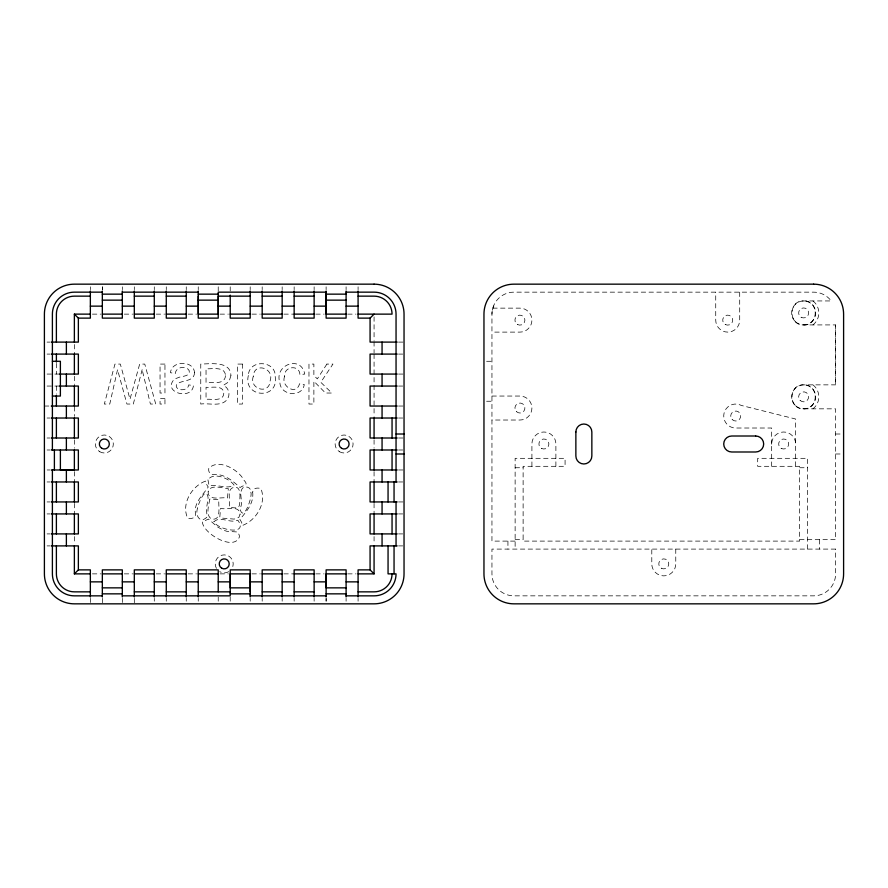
<?xml version="1.0" encoding="UTF-8"?>
<svg xmlns="http://www.w3.org/2000/svg" width="888" height="888" viewBox="0 0 888 888"><rect width="100%" height="100%" fill="white"/><g stroke="black" fill="none" stroke-linecap="round" stroke-linejoin="round"><path stroke-width="0.67" stroke-dasharray="4.44 3.33" d="M102.342 289.488L102.342 286.824M531.912 466.311L531.912 444.033A11.988 11.988 0 0 1 543.878 432.012A11.988 11.988 0 0 1 555.888 444L555.888 466.311M675.768 549.095L675.768 563.88A11.988 11.988 0 0 1 663.78 575.868A11.988 11.988 0 0 1 651.792 563.88L651.792 549.095M739.704 292.152L739.704 320.124A11.988 11.988 0 0 1 727.716 332.112A11.988 11.988 0 0 1 715.728 320.124L715.728 292.152M799.644 539.671L835.608 539.671L835.608 408.835L803.684 408.835C788.244 409.568 788.156 384.226 803.596 384.859L835.608 384.859L835.608 324.919L803.74 324.919C788.311 325.741 788.089 300.399 803.54 300.943L831.212 300.943A21.978 21.978 0 0 0 813.63 292.152L513.93 292.152A21.978 21.978 0 0 0 491.952 314.13L491.952 541.103L515.129 541.103M491.952 314.13L492.041 312.11M492.318 310.101L494.894 303.141M213.919 521.811C220.291 515.44 229.87 523.831 237.84 520.202C249.095 536.141 217.349 529.936 213.886 521.589M209.734 499.2C208.958 504.85 205.272 515.262 211.466 518.925C222.178 521.389 217.982 505.205 218.925 499.567L209.879 499.045M205.361 481.141C191.586 486.369 181.241 503.862 187.523 517.871C190.554 519.746 196.548 517.737 195.46 513.542C193.662 502.575 203.23 494.76 208.28 486.935C206.971 486.08 205.428 481.13 205.716 481.185M803.74 324.919C819.191 325.474 818.969 300.122 803.54 300.943M803.684 408.835C819.125 409.468 819.036 384.127 803.596 384.859M492.785 308.136L519.924 308.136A11.988 11.988 0 0 1 531.912 320.124A11.988 11.988 0 0 1 519.924 332.112L491.952 332.112M92.408 314.13L100.733 314.13M124.32 314.13L132.645 314.13M156.233 314.13L164.558 314.13M188.145 314.13L196.47 314.13M220.058 314.13L228.383 314.13M251.97 314.13L260.295 314.13M283.883 314.13L293.595 314.13M315.795 314.13L324.12 314.13M347.708 314.13L356.033 314.13M47.064 342.102L49.895 342.102M398.546 342.102L404.04 342.102M47.064 354.09L49.895 354.09M398.546 354.09L402.708 354.09M486.624 361.283L491.952 361.283M47.064 374.07L59.507 374.07M398.546 374.07L404.04 374.07M47.064 386.058L59.507 386.058M398.546 386.058L402.708 386.058M491.952 396.048L519.924 396.048A11.988 11.988 0 0 1 531.912 408.036A11.988 11.988 0 0 1 519.924 420.024L491.952 420.024M486.624 401.243L491.952 401.243M44.4 406.038L49.895 406.038M398.546 406.038L404.04 406.038M47.064 418.026L49.895 418.026M398.546 418.026L402.708 418.026M835.608 434.01L842.268 434.01M47.064 438.006L49.895 438.006M398.546 438.006L404.04 438.006M47.064 449.994L49.895 449.994M398.546 449.994L402.708 449.994M835.608 453.99L843.6 453.99M515.129 467.743L523.121 467.743M799.644 467.743L807.636 467.743M47.153 469.974L49.895 469.974M398.546 469.974L404.04 469.974M47.064 481.962L49.895 481.962M398.546 481.962L402.708 481.962M47.064 501.942L49.895 501.942M398.546 501.942L404.04 501.942M47.064 513.93L49.895 513.93M398.546 513.93L402.708 513.93M47.064 533.91L49.895 533.91M398.546 533.91L402.708 533.91M515.129 539.671L523.121 539.671M47.064 545.898L49.895 545.898M398.546 545.898L402.708 545.898M92.408 573.87L100.733 573.87M124.32 573.87L132.645 573.87M156.233 573.87L164.558 573.87M188.145 573.87L196.47 573.87M220.058 573.87L228.383 573.87M251.97 573.87L260.295 573.87M283.883 573.87L293.595 573.87M315.795 573.87L324.12 573.87M347.708 573.87L356.033 573.87M771.672 444.189L771.672 428.016L735.708 428.016A11.988 11.988 0 0 1 724.075 413.12A11.988 11.988 0 0 1 741.347 405.45L795.648 419.025L795.648 466.311M326.118 598.512L326.118 601.176M835.608 324.919L835.608 384.859M819.624 539.671L819.624 549.095M807.636 549.095L807.636 458.319L757.686 458.319L757.686 466.311L799.644 466.311L799.644 541.103L523.121 541.103L523.121 466.311L565.079 466.311L565.079 458.319L515.129 458.319L515.129 549.095M771.672 466.311L771.672 444.278A11.988 11.988 0 0 1 783.527 432.012A11.988 11.988 0 0 1 795.648 444M507.936 541.103L507.936 549.095M374.07 316.894L374.07 340.382M374.07 341.758L374.07 352.814M374.07 354.201L374.07 416.372M374.07 439.86L374.07 448.14M374.07 471.628L374.07 481.307M374.07 503.407L374.07 513.075M374.07 536.563L374.07 543.478M358.086 286.824L358.086 289.654M358.086 598.346L358.086 601.176M346.098 286.824L346.098 289.654M346.098 598.346L346.098 601.176M326.118 286.824L326.118 289.654M326.118 598.346L326.118 601.087M314.13 286.824L314.13 289.654M314.13 598.346L314.13 601.176M294.15 286.824L294.15 289.654M294.15 598.346L294.15 601.176M282.162 286.824L282.162 289.654M282.162 598.346L282.162 601.176M262.182 286.824L262.182 289.654M262.182 598.346L262.182 601.176M250.194 286.824L250.194 289.654M250.194 598.346L250.194 601.176M230.214 286.824L230.214 291.031M230.214 596.969L230.214 601.176M218.226 286.824L218.226 291.031M218.226 596.969L218.226 601.176M198.246 286.824L198.246 289.654M198.246 598.346L198.246 601.176M186.258 286.824L186.258 289.654M186.258 598.346L186.258 601.176M166.278 286.824L166.278 289.654M166.278 598.346L166.278 601.176M154.29 286.824L154.29 289.654M154.29 598.346L154.29 601.176M134.31 286.824L134.31 289.654M134.31 598.346L134.31 603.84M122.322 286.824L122.322 289.654M122.322 598.346L122.322 602.508M102.342 286.913L102.342 289.654M102.342 598.346L102.342 603.84M90.354 286.824L90.354 289.654M90.354 598.346L90.354 602.508M74.37 344.522L74.37 352.814M74.37 376.301L74.37 384.593M74.37 406.693L74.37 416.372M74.37 439.86L74.37 448.14M74.37 471.628L74.37 481.307M74.37 503.407L74.37 513.075M74.37 536.563L74.37 543.478M56.388 363.414L56.388 374.07M56.388 386.058L56.388 394.05M216.439 568.375A8.991 8.991 0 0 1 224.22 554.889A8.991 8.991 0 0 1 232.001 568.375M228.716 571.661A8.991 8.991 0 0 1 219.725 571.661M812.964 384.859A15.185 15.185 0 0 1 812.964 408.835M812.964 300.943A15.185 15.185 0 0 1 812.964 324.919M202.342 522.022C203.496 533.954 234.121 551.47 239.438 536.874A6.227 6.227 0 0 0 238.861 534.276L237.396 531.979L226.829 531.279L223.243 530.125L217.482 526.895L208.425 519.08L202.364 521.911M250.782 492.207C253.013 495.282 243.368 523.976 239.96 508.524C244.1 502.453 237.74 492.474 243.112 487.701C246.476 485.769 251.57 487.723 250.782 492.207M197.669 507.903C194.838 515.018 199.867 524.186 206.904 517.171A1.232 1.232 0 0 0 207.093 516.539L206.416 509.201L208.125 497.802C205.972 484.659 198.235 504.018 197.669 507.903M240.038 494.538C239.338 506.171 241.747 509.645 229.193 507.07C231.102 501.509 225.452 487.867 234.92 487.268C238.972 486.68 239.893 491.552 240.038 494.538M252.68 492.107C254.012 503.174 246.509 511.61 239.871 519.369L241.747 522.577L242.069 525.585C256.088 520.557 266.744 503.341 261.017 488.9C258.264 487.09 252.592 488.078 252.68 492.107M240.082 514.208L238.839 517.415L234.177 519.103L221.079 518.026L219.802 517.182L220.557 508.391C226.274 510.078 239.549 504.739 240.082 514.208M207.947 479.875L209.024 485.225A2.342 2.342 0 0 0 209.912 485.78C217.893 484.071 226.917 489.632 234.077 485.137C229.548 478.421 213.231 471.572 207.947 479.875M284.648 376.323C280.386 386.369 296.559 395.848 299.511 383.783L304.273 384.526C302.309 397.924 280.464 395.715 279.875 382.628C273.659 365.001 301.154 354.578 304.739 374.059L299.911 374.681C299.689 364.213 283.516 366.2 284.648 376.323M253.302 376.312C248.762 389.055 269.353 395.315 270.119 380.908C274.747 368.043 253.935 361.682 253.302 376.312M208.169 491.541C207.448 501.576 221.922 496.681 227.472 498.024L228.316 488.633C222.588 488.345 210.523 483.782 208.169 491.541M248.351 375.491C242.901 397.946 278.976 399.944 275.202 376.69C276.135 360.306 248.918 358.874 248.351 375.491M194.505 372.583C194.283 382.34 181.541 379.52 176.379 384.593C174.614 391.408 188.467 391.453 188.622 384.904L193.418 385.559C192.163 400.399 162.759 393.018 173.737 379.853A10.101 10.101 0 0 1 177.356 377.999C180.841 375.813 190.654 377.034 189.2 370.685C186.258 365.179 175.68 366.833 175.325 373.482L170.463 372.716C171.517 360.361 193.728 360.106 194.505 372.583M223.787 393.195C223.576 402.053 211.266 398.645 206.038 399.323L206.038 387.246C211.1 387.934 223.421 384.526 223.787 393.195M225.452 375.668C225.086 385.192 211.788 382.062 206.038 382.528L206.038 368.798C211.622 369.208 225.263 365.989 225.452 375.668M230.924 375.668L228.982 381.718L223.399 385.337C228.061 387.357 230.392 393.284 228.072 397.846C223.121 407.747 208.969 402.719 200.755 404.04L200.755 364.08C209.945 363.958 230.769 360.584 230.924 375.668M208.791 468.376C208.058 471.073 209.846 474.891 213.031 474.558C224.054 473.437 232.49 480.697 240.082 487.534C243.401 484.815 249.339 485.714 243.9 480.164C238.428 469.308 218.204 458.208 208.791 468.376M142.147 369.663L133.311 404.04L126.94 404.04L117.538 369.663L109.768 404.04L104.34 404.04L114.941 364.08L120.335 364.08L129.992 399.212L139.671 364.08L144.766 364.08L155.722 404.04L150.405 404.04L142.147 369.663M326.895 364.08L317.338 378.876L313.875 375.557L313.875 364.08L308.969 364.08L308.969 404.04L313.875 404.04L313.875 381.252L325.485 393.029L331.834 393.029L320.768 382.284L332.956 364.08L326.895 364.08M164.957 364.08L160.051 364.08L160.051 393.029L164.957 393.029L164.957 364.08M242.369 364.08L237.462 364.08L237.462 404.04L242.369 404.04L242.369 364.08M164.957 398.401L160.051 398.401L160.051 404.04L164.957 404.04L164.957 398.401M835.608 549.095L491.952 549.095L491.952 573.87A21.978 21.978 0 0 0 513.93 595.848L813.63 595.848A21.978 21.978 0 0 0 835.608 573.87L835.608 549.095M99.845 451.781A8.991 8.991 0 0 0 113.331 444A8.991 8.991 0 0 0 99.845 436.219A8.991 8.991 0 0 0 99.845 451.781M339.605 451.781A8.991 8.991 0 0 0 353.091 444A8.991 8.991 0 0 0 339.605 436.219A8.991 8.991 0 0 0 339.605 451.781M801.143 317.26A4.995 4.995 0 0 0 808.635 312.931A4.995 4.995 0 0 0 801.143 308.602A4.995 4.995 0 0 0 801.143 317.26M800.11 400.377A4.995 4.995 0 0 0 808.469 398.135A4.995 4.995 0 0 0 802.352 392.019A4.995 4.995 0 0 0 800.11 400.377M732.178 419.558A4.995 4.995 0 0 0 740.537 417.316A4.995 4.995 0 0 0 734.42 411.2A4.995 4.995 0 0 0 732.178 419.558M725.219 324.453A4.995 4.995 0 0 0 732.711 320.124A4.995 4.995 0 0 0 725.219 315.795A4.995 4.995 0 0 0 725.219 324.453M517.427 324.453A4.995 4.995 0 0 0 524.919 320.124A4.995 4.995 0 0 0 517.427 315.795A4.995 4.995 0 0 0 517.427 324.453M516.394 411.566A4.995 4.995 0 0 0 524.753 409.324A4.995 4.995 0 0 0 518.636 403.208A4.995 4.995 0 0 0 516.394 411.566M795.815 322.011A11.988 11.988 0 0 0 815.417 315.162A11.988 11.988 0 0 0 799.688 301.609A11.988 11.988 0 0 0 795.815 322.011M795.77 405.883A11.988 11.988 0 0 0 815.406 399.145A11.988 11.988 0 0 0 799.744 385.503A11.988 11.988 0 0 0 795.77 405.883M541.403 448.329A4.995 4.995 0 0 0 548.895 444A4.995 4.995 0 0 0 541.403 439.671A4.995 4.995 0 0 0 541.403 448.329M781.163 448.329A4.995 4.995 0 0 0 788.655 444A4.995 4.995 0 0 0 781.163 439.671A4.995 4.995 0 0 0 781.163 448.329M661.283 568.209A4.995 4.995 0 0 0 668.775 563.88A4.995 4.995 0 0 0 661.283 559.551A4.995 4.995 0 0 0 661.283 568.209"/><path stroke-width="1.33" d="M198.246 296.148L198.246 314.13L218.226 314.13L218.226 296.148L250.194 296.148M250.194 591.852L250.194 573.87L230.214 573.87L230.214 587.856L250.194 587.856M90.354 573.87L74.37 573.87L78.366 569.874L78.366 545.898L51.271 545.898M397.169 342.102L370.074 342.102L370.074 318.126L374.07 314.13M102.342 292.152L74.37 292.152A21.978 21.978 0 0 0 52.392 314.13L52.392 449.994M122.322 292.152L198.246 292.152M346.098 292.152L374.07 292.152A21.978 21.978 0 0 1 396.048 314.13L396.048 481.962M102.342 294.15L122.322 294.15M198.246 294.15L218.226 294.15M326.118 294.15L346.098 294.15M90.354 296.148L74.37 296.148A17.982 17.982 0 0 0 56.388 314.13L56.388 342.102M134.31 296.148L154.29 296.148M166.278 296.148L186.258 296.148M262.182 296.148L282.162 296.148M294.15 296.148L314.13 296.148M358.086 296.148L374.07 296.148A17.982 17.982 0 0 1 392.052 314.13L358.086 314.13M102.342 300.144L122.322 300.144M198.246 300.144L218.226 300.144M326.118 300.144L346.098 300.144M90.354 306.138L102.342 306.138M122.322 306.138L134.31 306.138M154.29 306.138L166.278 306.138M186.258 306.138L198.246 306.138M218.226 306.138L230.214 306.138M250.194 306.138L262.182 306.138M282.162 306.138L294.15 306.138M314.13 306.138L326.118 306.138M346.098 306.138L358.086 306.138M74.37 342.102L74.37 314.13L90.354 314.13M102.342 314.13L122.322 314.13M134.31 314.13L154.29 314.13M166.278 314.13L186.258 314.13M230.214 314.13L250.194 314.13M262.182 314.13L282.162 314.13M294.15 314.13L314.13 314.13M346.098 314.13L326.118 314.13L326.118 292.152L218.226 292.152L218.226 318.126L198.246 318.126L198.246 291.031M74.37 314.13L78.366 318.126L90.354 318.126L90.354 291.031M370.074 318.126L358.086 318.126L358.086 291.031M51.271 342.102L78.366 342.102L78.366 318.126M51.271 354.09L78.366 354.09L78.366 374.07L59.507 374.07M397.169 354.09L370.074 354.09L370.074 374.07L397.169 374.07M52.392 361.283L60.384 361.283L60.384 396.048L52.392 396.048M59.507 386.058L78.366 386.058L78.366 406.038L51.271 406.038M397.169 386.058L370.074 386.058L370.074 406.038L397.169 406.038M51.271 418.026L78.366 418.026L78.366 438.006L51.271 438.006M397.169 418.026L370.074 418.026L370.074 438.006L397.169 438.006M396.048 434.01L404.04 434.01M51.271 449.994L78.366 449.994L78.366 469.974L51.271 469.974M397.169 449.994L370.074 449.994L370.074 469.974L397.169 469.974M396.048 453.99L404.04 453.99M51.271 481.962L78.366 481.962L78.366 501.942L51.271 501.942M397.169 481.962L370.074 481.962L370.074 501.942L397.169 501.942M51.271 513.93L78.366 513.93L78.366 533.91L51.271 533.91M397.169 513.93L370.074 513.93L370.074 533.91L397.169 533.91M397.169 545.898L370.074 545.898L370.074 569.874L374.07 573.87L358.086 573.87M78.366 569.874L90.354 569.874L90.354 596.969M370.074 569.874L358.086 569.874L358.086 596.969M102.342 573.87L122.322 573.87M134.31 573.87L154.29 573.87M166.278 573.87L186.258 573.87M198.246 573.87L218.226 573.87M262.182 573.87L282.162 573.87M294.15 573.87L314.13 573.87M346.098 573.87L326.118 573.87L326.118 587.856L346.098 587.856M90.354 581.862L102.342 581.862M122.322 581.862L134.31 581.862M154.29 581.862L166.278 581.862M186.258 581.862L198.246 581.862M218.226 581.862L230.214 581.862M250.194 581.862L262.182 581.862M282.162 581.862L294.15 581.862M314.13 581.862L326.118 581.862M346.098 581.862L358.086 581.862M102.342 587.856L122.322 587.856M90.354 591.852L74.37 591.852A17.982 17.982 0 0 1 56.388 573.87L56.388 545.898M134.31 591.852L154.29 591.852M166.278 591.852L186.258 591.852M198.246 591.852L230.214 591.852M262.182 591.852L282.162 591.852M294.15 591.852L314.13 591.852M358.086 591.852L374.07 591.852A17.982 17.982 0 0 0 392.052 573.87M102.342 593.85L122.322 593.85M230.214 593.85L250.194 593.85M326.118 593.85L346.098 593.85M102.342 595.848L74.37 595.848A21.978 21.978 0 0 1 52.392 573.87L52.392 469.974M122.322 595.848L230.214 595.848L230.214 569.874L250.194 569.874L250.194 596.969M250.194 595.848L326.118 595.848M346.098 595.848L374.07 595.848A21.978 21.978 0 0 0 396.048 573.87L388.056 573.87L388.056 545.898M396.048 501.942L396.048 545.898M394.05 481.962L394.05 501.942M394.05 545.898L394.05 573.87M392.052 418.026L392.052 438.006M392.052 449.994L392.052 469.974M392.052 513.93L392.052 533.91M388.056 481.962L388.056 501.942M382.062 342.102L382.062 354.09M382.062 374.07L382.062 386.058M382.062 406.038L382.062 418.026M382.062 438.006L382.062 449.994M382.062 469.974L382.062 481.962M382.062 501.942L382.062 513.93M382.062 533.91L382.062 545.898M374.07 418.026L374.07 438.006M374.07 449.994L374.07 469.974M374.07 481.962L374.07 501.942M374.07 513.93L374.07 533.91M374.07 545.898L374.07 573.87M346.098 291.031L346.098 318.126L326.118 318.126L326.118 291.031M346.098 596.969L346.098 569.874L326.118 569.874L326.118 596.969M314.13 291.031L314.13 318.126L294.15 318.126L294.15 291.031M314.13 596.969L314.13 569.874L294.15 569.874L294.15 596.969M282.162 291.031L282.162 318.126L262.182 318.126L262.182 291.031M282.162 596.969L282.162 569.874L262.182 569.874L262.182 596.969M250.194 291.031L250.194 318.126L230.214 318.126L230.214 295.149M218.226 591.852L218.226 569.874L198.246 569.874L198.246 596.969M186.258 291.031L186.258 318.126L166.278 318.126L166.278 291.031M186.258 596.969L186.258 569.874L166.278 569.874L166.278 596.969M154.29 291.031L154.29 318.126L134.31 318.126L134.31 291.031M154.29 596.969L154.29 569.874L134.31 569.874L134.31 596.969M122.322 291.031L122.322 318.126L102.342 318.126L102.342 291.031M122.322 596.969L122.322 569.874L102.342 569.874L102.342 596.969M74.37 354.09L74.37 374.07M74.37 386.058L74.37 406.038M74.37 418.026L74.37 438.006M74.37 449.994L74.37 469.974L60.384 469.974L60.384 449.994M74.37 481.962L74.37 501.942M74.37 513.93L74.37 533.91M74.37 545.898L74.37 573.87M66.378 342.102L66.378 354.09M66.378 374.07L66.378 386.058M66.378 406.038L66.378 418.026M66.378 438.006L66.378 449.994M66.378 469.974L66.378 481.962M66.378 501.942L66.378 513.93M66.378 533.91L66.378 545.898M56.388 354.09L56.388 362.082M56.388 395.382L56.388 406.038M56.388 418.026L56.388 438.006M56.388 481.962L56.388 501.942M56.388 513.93L56.388 533.91M54.39 449.994L54.39 469.974M575.868 432.012L575.868 455.988A7.992 7.992 0 0 0 583.86 463.98A7.992 7.992 0 0 0 591.852 455.988L591.852 432.012A7.992 7.992 0 0 0 583.86 424.02A7.992 7.992 0 0 0 575.868 432.012M374.07 284.16L74.37 284.16A29.97 29.97 0 0 0 44.4 314.13L44.4 573.87A29.97 29.97 0 0 0 74.37 603.84L374.07 603.84A29.97 29.97 0 0 0 404.04 573.87L404.04 314.13A29.97 29.97 0 0 0 374.07 284.16M813.63 284.16L513.93 284.16A29.97 29.97 0 0 0 483.96 314.13L483.96 573.87A29.97 29.97 0 0 0 513.93 603.84L813.63 603.84A29.97 29.97 0 0 0 843.6 573.87L843.6 314.13A29.97 29.97 0 0 0 813.63 284.16M755.688 436.008L731.712 436.008A7.992 7.992 0 0 0 723.72 444A7.992 7.992 0 0 0 731.712 451.992L755.688 451.992A7.992 7.992 0 0 0 763.68 444A7.992 7.992 0 0 0 755.688 436.008M221.723 568.209A4.995 4.995 0 0 0 229.215 563.88A4.995 4.995 0 0 0 221.723 559.551A4.995 4.995 0 0 0 221.723 568.209M101.843 448.329A4.995 4.995 0 0 0 109.335 444A4.995 4.995 0 0 0 101.843 439.671A4.995 4.995 0 0 0 101.843 448.329M341.603 448.329A4.995 4.995 0 0 0 349.095 444A4.995 4.995 0 0 0 341.603 439.671A4.995 4.995 0 0 0 341.603 448.329"/></g></svg>
